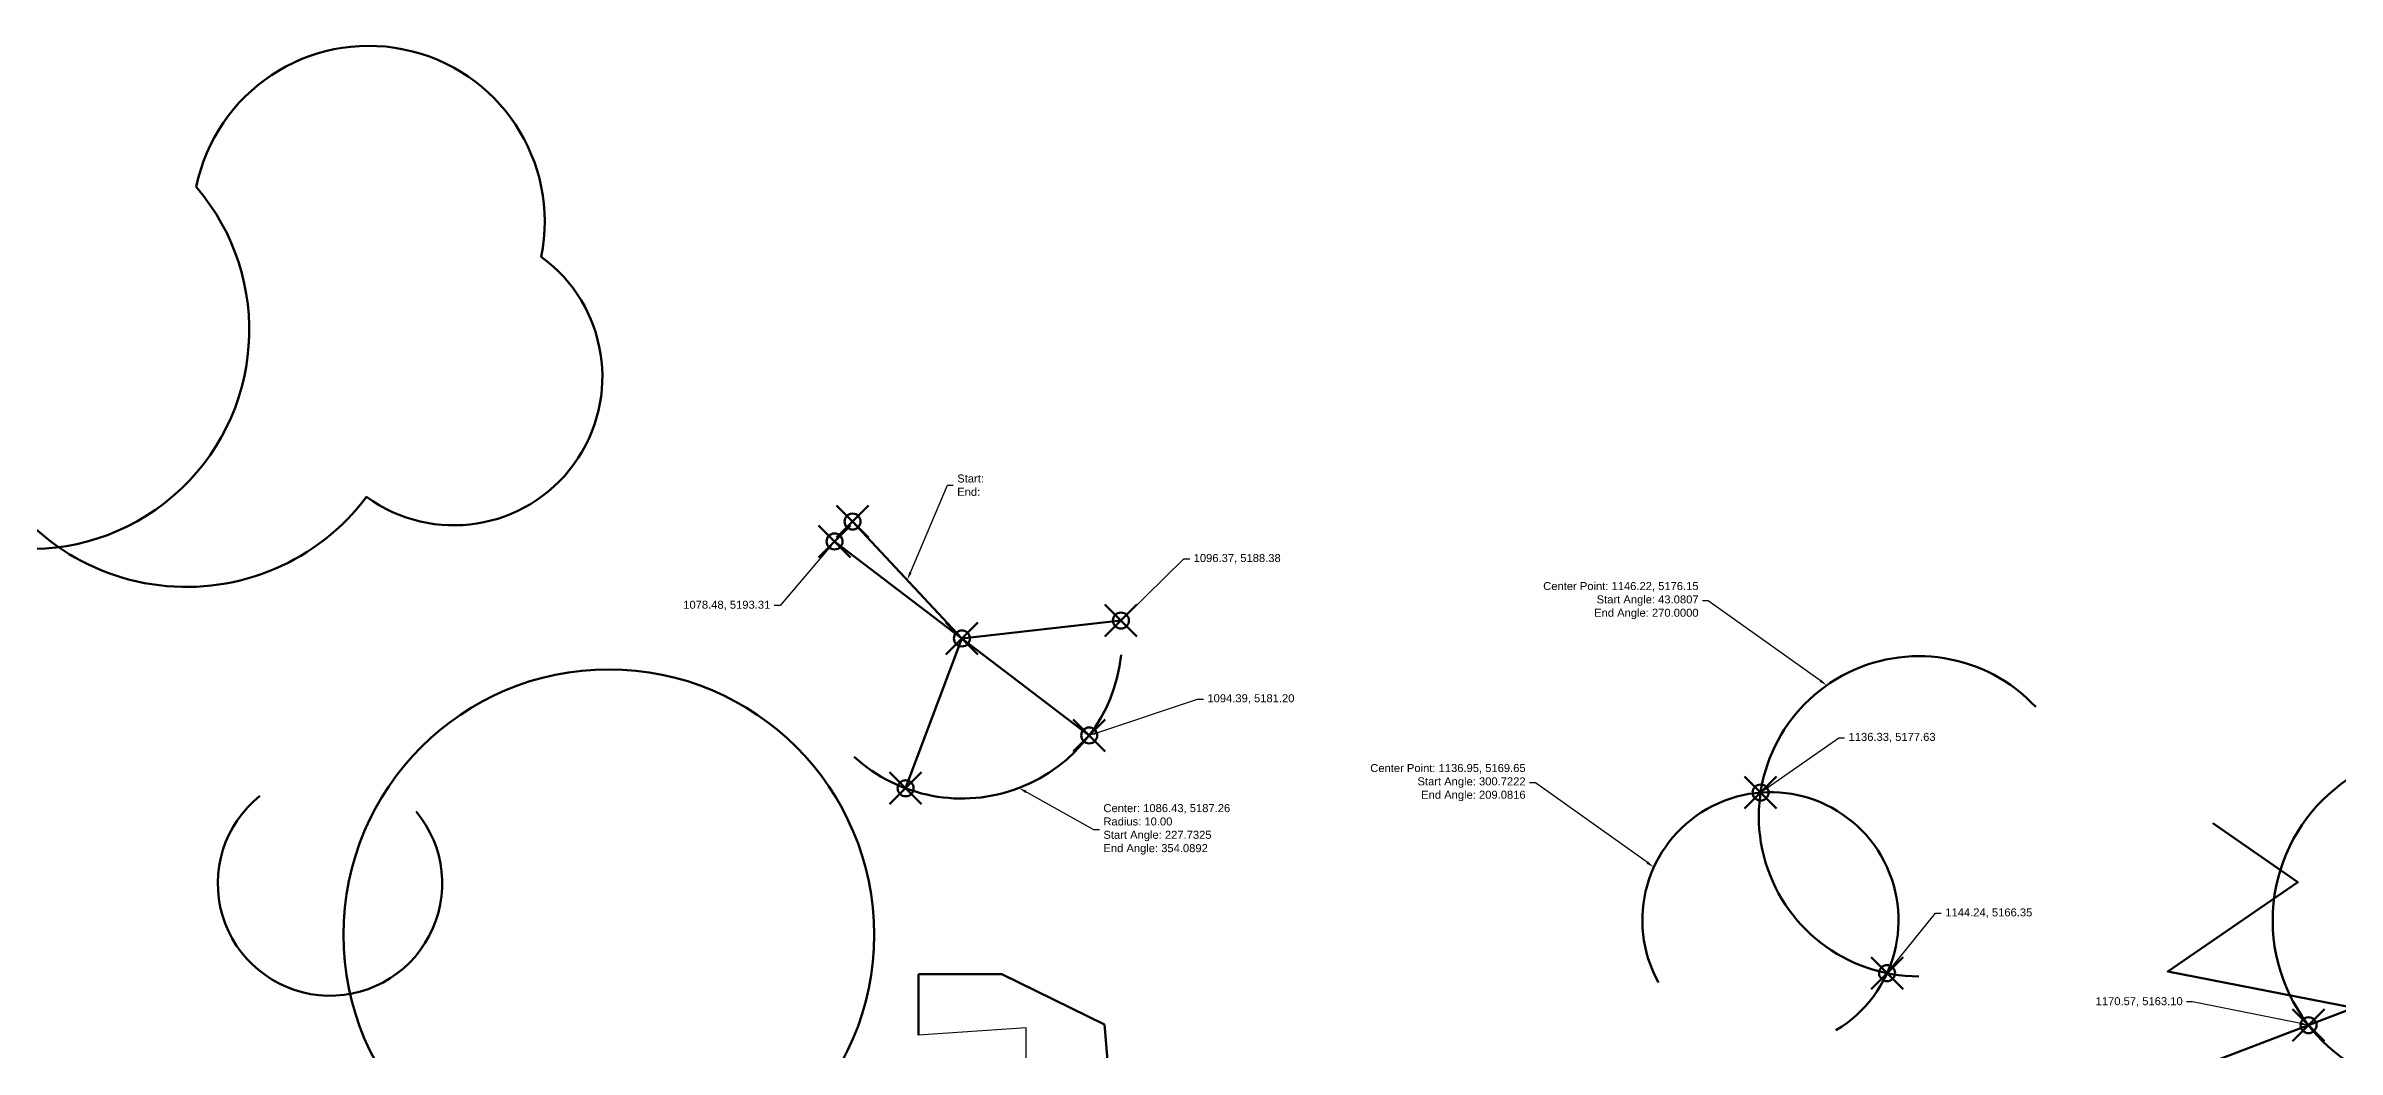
# Model space of a CAD drawing. Header units: feet. Extents: x 912 to 1330, y 4938 to 5224.
# Drawn here: x 1029.2 to 1172.4, y 5161.6 to 5224.3 of the extents above; entities that cross this region are included whole.
import ezdxf
from ezdxf import colors
from ezdxf.entities.mleader import LeaderData, LeaderLine
from ezdxf.math import Vec2, Vec3

# ---------------------------------------------------------------- set-up
doc = ezdxf.new("R2010")
doc.units = ezdxf.units.FT
doc.header["$LTSCALE"] = 5
doc.header["$MEASUREMENT"] = 0
doc.header["$PDMODE"] = 35
doc.header["$PDSIZE"] = 1
doc.layers.add('G-ANNO-TTLB-WIDE', color=250, linetype='Continuous', lineweight=50)
doc.layers.add('TEST', color=3, linetype='Continuous')
doc.styles.get("Standard").update_dxf_attribs({"font": 'arial.ttf'})

msp = doc.modelspace()

# ---------------------------------------------------------------- linework, layer by layer
at = {"layer": 'G-ANNO-TTLB-WIDE'}
for p, q in [((1086.4347597, 5187.2563362), (1079.6031112, 5194.5589781)), ((1094.391581, 5181.199192), (1078.4779384, 5193.3134803)), ((1086.4347597, 5187.2563362), (1096.3718553, 5188.3762164)), ((1086.4347597, 5187.2563362), (1082.9187938, 5177.8948201)), ((1083.7252481, 5162.4772542), (1083.7252481, 5166.2803551)), ((1083.7252481, 5166.2803551), (1088.9331719, 5166.2803551)), ((1088.9331719, 5166.2803551), (1095.353657, 5163.1378696)), ((1095.353657, 5163.1378696), (1096.0088086, 5155.2816561))]:
    msp.add_line(p, q, dxfattribs=at)
at = {"layer": 'G-ANNO-TTLB-WIDE', "color": 221, "ltscale": 10}
msp.add_lwpolyline([(1026.7218982, 5213.002381, 1.0000001382), (1049.2364866, 5196.0992932, 1), (1060.1526511, 5211.0939682, 1), (1038.59323, 5215.4560526, -1), (1017.8525166, 5197.5987577)], format="xyb", dxfattribs=at)
at = {"layer": 'G-ANNO-TTLB-WIDE'}
msp.add_lwpolyline([(1161.2360358, 5159.5427569), (1173.394909, 5164.1748817), (1161.7734446, 5166.4573778), (1169.9017518, 5172.0293542), (1164.5948412, 5175.7216276)], dxfattribs=at)
at = {"layer": 'G-ANNO-TTLB-WIDE', "color": 221, "ltscale": 10}
msp.add_circle((1064.3724048, 5168.7480264), 16.5782843, dxfattribs=at)
at = {"layer": 'G-ANNO-TTLB-WIDE'}
msp.add_circle((1178.9798876, 5169.6326182), 10.6487981, dxfattribs=at)
for centre, radius, start, end in [((1086.4347597, 5187.2563362), 10, 227.732503162, 354.089244821), ((1146.2241298, 5176.1484553), 10, 43.080652277, 270), ((1046.9529031, 5171.9517964), 7.0118647, 128.736941094, 39.942962587), ((1136.9516376, 5169.6547432), 8, 300.722189391, 209.081588322)]:
    msp.add_arc(centre, radius, start, end, dxfattribs=at)
for p in [(1079.6031112, 5194.5589781), (1078.4779384, 5193.3134803), (1086.4347597, 5187.2563362), (1096.3718553, 5188.3762164), (1094.391581, 5181.199192), (1082.9187938, 5177.8948201), (1136.3346244, 5177.6309136), (1144.2362545, 5166.3480292), (1170.5709901, 5163.0990629)]:
    msp.add_point(p, dxfattribs=at)
at = {"layer": 'TEST'}
msp.add_lwpolyline([(1081.1201469, 5159.2520979, -0.3238352581), (1085.7562183, 5155.8976753, 0.7235485249), (1090.4405513, 5155.8976753), (1090.4405513, 5162.9355334), (1083.7252481, 5162.4772542)], format="xyb", dxfattribs=at)

# ---------------------------------------------------------------- leaders
at = {"layer": 'G-ANNO-TTLB-WIDE'}
ml = msp.add_multileader_mtext('Standard', dxfattribs=at)
ml.set_content('Start:\\PEnd: ', color=256)
ml.set_leader_properties()
ml.build(insert=Vec2(0, 0))
ml.multileader.update_dxf_attribs({"text_left_attachment_type": 2, "text_right_attachment_type": 2, "dogleg_length": 0.36, "arrow_head_size": 0.5})
ctx = ml.context
ctx.base_point, ctx.char_height, ctx.arrow_head_size, ctx.landing_gap_size, ctx.plane_origin = Vec3(1085.8920388, 5196.823351), 0.5, 0.5, 0.25, Vec3(1083.0189355, 5190.9076571)
ctx.left_attachment, ctx.right_attachment = 2, 2
notes = []
notes.append((ctx, [(0, (1, 1, 0), (1085.5320388, 5196.823351), (1, 0), 0.36, [(0, [(1083.0189355, 5190.9076571)], 0, [])])]))
ctx.mtext.insert, ctx.mtext.flow_direction = Vec3(1086.1420388, 5197.4983738), 5
ml = msp.add_multileader_mtext('Standard', dxfattribs=at)
ml.set_content('1078.48, 5193.31', color=256)
ml.set_leader_properties()
ml.build(insert=Vec2(0, 0))
ml.multileader.update_dxf_attribs({"text_left_attachment_type": 2, "text_right_attachment_type": 2, "dogleg_length": 0.36, "arrow_head_size": 0.5})
ctx = ml.context
ctx.base_point, ctx.char_height, ctx.arrow_head_size, ctx.landing_gap_size, ctx.plane_origin = Vec3(1067.3223587, 5189.3118789), 0.5, 0.5, 0.25, Vec3(1078.4779384, 5193.3134803)
ctx.left_attachment, ctx.right_attachment, ctx.text_align_type = 2, 2, 2
notes.append((ctx, [(0, (1, 1, 0), (1075.0701486, 5189.3118789), (-1, 0), 0.36, [(0, [(1078.4779384, 5193.3134803)], 0, [])])]))
ctx.mtext.insert, ctx.mtext.alignment, ctx.mtext.flow_direction = Vec3(1074.4601486, 5189.6123564), 3, 5
ml = msp.add_multileader_mtext('Standard', dxfattribs=at)
ml.set_content('1096.37, 5188.38', color=256)
ml.set_leader_properties()
ml.build(insert=Vec2(0, 0))
ml.multileader.update_dxf_attribs({"text_left_attachment_type": 2, "text_right_attachment_type": 2, "dogleg_length": 0.36, "arrow_head_size": 0.5})
ctx = ml.context
ctx.base_point, ctx.char_height, ctx.arrow_head_size, ctx.landing_gap_size, ctx.plane_origin = Vec3(1100.664597, 5192.2301082), 0.5, 0.5, 0.25, Vec3(1096.3718553, 5188.3762164)
ctx.left_attachment, ctx.right_attachment = 2, 2
notes.append((ctx, [(0, (1, 1, 0), (1100.304597, 5192.2301082), (1, 0), 0.36, [(0, [(1096.3718553, 5188.3762164)], 0, [])])]))
ctx.mtext.insert, ctx.mtext.flow_direction = Vec3(1100.914597, 5192.5305857), 5
ml = msp.add_multileader_mtext('Standard', dxfattribs=at)
ml.set_content(' Center Point: 1146.22, 5176.15\\PStart Angle: 43.0807 \\PEnd Angle: 270.0000', color=256)
ml.set_leader_properties()
ml.build(insert=Vec2(0, 0))
ml.multileader.update_dxf_attribs({"text_left_attachment_type": 2, "text_right_attachment_type": 2, "dogleg_length": 0.36, "arrow_head_size": 0.5})
ctx = ml.context
ctx.base_point, ctx.char_height, ctx.arrow_head_size, ctx.landing_gap_size, ctx.plane_origin = Vec3(1121.5617204, 5189.612391), 0.5, 0.5, 0.25, Vec3(1140.4727765, 5184.3290382)
ctx.left_attachment, ctx.right_attachment, ctx.text_align_type = 2, 2, 2
notes.append((ctx, [(0, (1, 1, 0), (1133.0707654, 5189.612391), (-1, 0), 0.36, [(0, [(1140.4727765, 5184.3290382)], 0, [])])]))
ctx.mtext.insert, ctx.mtext.width, ctx.mtext.alignment, ctx.mtext.flow_direction = Vec3(1132.4607654, 5190.7787734), 11.899863415, 3, 5
ml = msp.add_multileader_mtext('Standard', dxfattribs=at)
ml.set_content('1094.39, 5181.20', color=256)
ml.set_leader_properties()
ml.build(insert=Vec2(0, 0))
ml.multileader.update_dxf_attribs({"text_left_attachment_type": 2, "text_right_attachment_type": 2, "dogleg_length": 0.36, "arrow_head_size": 0.5})
ctx = ml.context
ctx.base_point, ctx.char_height, ctx.arrow_head_size, ctx.landing_gap_size, ctx.plane_origin = Vec3(1101.5227538, 5183.4701484), 0.5, 0.5, 0.25, Vec3(1094.391581, 5181.199192)
ctx.left_attachment, ctx.right_attachment = 2, 2
notes.append((ctx, [(0, (1, 1, 0), (1101.1627538, 5183.4701484), (1, 0), 0.36, [(0, [(1094.391581, 5181.199192)], 0, [])])]))
ctx.mtext.insert, ctx.mtext.flow_direction = Vec3(1101.7727538, 5183.7706259), 5
ml = msp.add_multileader_mtext('Standard', dxfattribs=at)
ml.set_content('1136.33, 5177.63', color=256)
ml.set_leader_properties()
ml.build(insert=Vec2(0, 0))
ml.multileader.update_dxf_attribs({"text_left_attachment_type": 2, "text_right_attachment_type": 2, "dogleg_length": 0.36, "arrow_head_size": 0.5})
ctx = ml.context
ctx.base_point, ctx.char_height, ctx.arrow_head_size, ctx.landing_gap_size, ctx.plane_origin = Vec3(1141.5832767, 5181.0577031), 0.5, 0.5, 0.25, Vec3(1136.3346244, 5177.6309136)
ctx.left_attachment, ctx.right_attachment = 2, 2
notes.append((ctx, [(0, (1, 1, 0), (1141.2232767, 5181.0577031), (1, 0), 0.36, [(0, [(1136.3346244, 5177.6309136)], 0, [])])]))
ctx.mtext.insert, ctx.mtext.flow_direction = Vec3(1141.8332767, 5181.3581806), 5
ml = msp.add_multileader_mtext('Standard', dxfattribs=at)
ml.set_content(' Center Point: 1136.95, 5169.65\\PStart Angle: 300.7222 \\PEnd Angle: 209.0816', color=256)
ml.set_leader_properties()
ml.build(insert=Vec2(0, 0))
ml.multileader.update_dxf_attribs({"text_left_attachment_type": 2, "text_right_attachment_type": 2, "dogleg_length": 0.36, "arrow_head_size": 0.5})
ctx = ml.context
ctx.base_point, ctx.char_height, ctx.arrow_head_size, ctx.landing_gap_size, ctx.plane_origin = Vec3(1110.7532361, 5178.24481), 0.5, 0.5, 0.25, Vec3(1129.6670208, 5172.9614572)
ctx.left_attachment, ctx.right_attachment, ctx.text_align_type = 2, 2, 2
notes.append((ctx, [(0, (1, 1, 0), (1122.2650097, 5178.24481), (-1, 0), 0.36, [(0, [(1129.6670208, 5172.9614572)], 0, [])])]))
ctx.mtext.insert, ctx.mtext.width, ctx.mtext.alignment, ctx.mtext.flow_direction = Vec3(1121.6550097, 5179.4111924), 11.899863415, 3, 5
ml = msp.add_multileader_mtext('Standard', dxfattribs=at)
ml.set_content('Center: 1086.43, 5187.26\\PRadius: 10.00\\PStart Angle: 227.7325\\PEnd Angle: 354.0892', color=256)
ml.set_leader_properties()
ml.build(insert=Vec2(0, 0))
ml.multileader.update_dxf_attribs({"text_left_attachment_type": 2, "text_right_attachment_type": 2, "dogleg_length": 0.36, "arrow_head_size": 0.5})
ctx = ml.context
ctx.base_point, ctx.char_height, ctx.arrow_head_size, ctx.landing_gap_size, ctx.plane_origin = Vec3(1095.02528, 5175.32347), 0.5, 0.5, 0.25, Vec3(1090.0039126, 5177.9149686)
ctx.left_attachment, ctx.right_attachment = 2, 2
notes.append((ctx, [(0, (1, 1, 0), (1094.66528, 5175.32347), (1, 0), 0.36, [(0, [(1090.0039126, 5177.9149686)], 0, [])])]))
ctx.mtext.insert, ctx.mtext.flow_direction = Vec3(1095.27528, 5176.9075423), 5
ml = msp.add_multileader_mtext('Standard', dxfattribs=at)
ml.set_content('1144.24, 5166.35', color=256)
ml.set_leader_properties()
ml.build(insert=Vec2(0, 0))
ml.multileader.update_dxf_attribs({"text_left_attachment_type": 2, "text_right_attachment_type": 2, "dogleg_length": 0.36, "arrow_head_size": 0.5})
ctx = ml.context
ctx.base_point, ctx.char_height, ctx.arrow_head_size, ctx.landing_gap_size, ctx.plane_origin = Vec3(1147.6260333, 5170.093246), 0.5, 0.5, 0.25, Vec3(1144.2362545, 5166.3480292)
ctx.left_attachment, ctx.right_attachment = 2, 2
notes.append((ctx, [(0, (1, 1, 0), (1147.2660333, 5170.093246), (1, 0), 0.36, [(0, [(1144.2362545, 5166.3480292)], 0, [])])]))
ctx.mtext.insert, ctx.mtext.flow_direction = Vec3(1147.8760333, 5170.3937235), 5
ml = msp.add_multileader_mtext('Standard', dxfattribs=at)
ml.set_content('1170.57, 5163.10', color=256)
ml.set_leader_properties()
ml.build(insert=Vec2(0, 0))
ml.multileader.update_dxf_attribs({"text_left_attachment_type": 2, "text_right_attachment_type": 2, "dogleg_length": 0.36, "arrow_head_size": 0.5})
ctx = ml.context
ctx.base_point, ctx.char_height, ctx.arrow_head_size, ctx.landing_gap_size, ctx.plane_origin = Vec3(1157.1285506, 5164.5471177), 0.5, 0.5, 0.25, Vec3(1170.5709908, 5163.099062)
ctx.left_attachment, ctx.right_attachment, ctx.text_align_type = 2, 2, 2
notes.append((ctx, [(0, (1, 1, 0), (1163.3169953, 5164.5471177), (-1, 0), 0.36, [(0, [(1170.5709908, 5163.099062)], 0, [])])]))
ctx.mtext.insert, ctx.mtext.alignment, ctx.mtext.flow_direction = Vec3(1162.7069953, 5164.8475951), 3, 5
for ctx, leaders in notes:
    for number, flags, end, landing, length, lines in leaders:
        leader = LeaderData()
        leader.index, (leader.has_last_leader_line, leader.has_dogleg_vector, leader.attachment_direction) = number, flags
        leader.last_leader_point, leader.dogleg_vector, leader.dogleg_length = Vec3(end), Vec3(landing), length
        for number, points, colour, breaks in lines:
            line = LeaderLine()
            line.index, line.vertices, line.color, line.breaks = number, Vec3.list(points), colors.encode_raw_color(colour), breaks
            leader.lines.append(line)
        ctx.leaders.append(leader)

doc.saveas('drawing.dxf')
